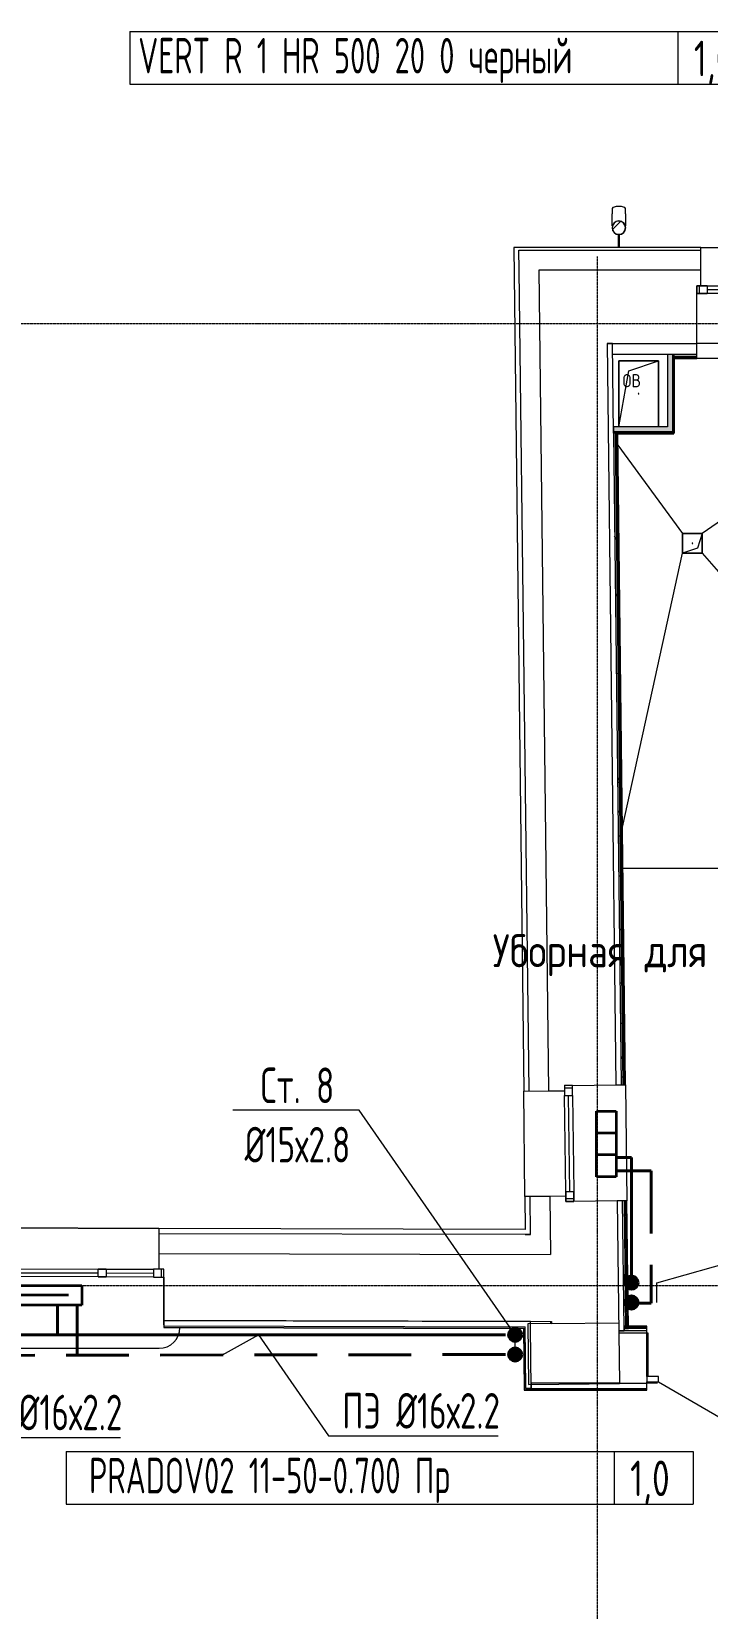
# Model space of a CAD drawing. Header units: millimetres. Extents: x -3929 to 624051, y 52832 to 514950.
# Drawn here: x 205814 to 210943, y 334421 to 346388 of the extents above; entities that cross this region are included whole.
import ezdxf
from ezdxf import colors
from ezdxf.entities.mleader import LeaderData, LeaderLine
from ezdxf.enums import TextEntityAlignment as Align
from ezdxf.math import Vec2, Vec3

# ---------------------------------------------------------------- set-up
doc = ezdxf.new("R2010")
doc.units = ezdxf.units.MM
for name, pattern in [('ADSK_Линия сетки', [25, 20, -2.5, 0, -2.5]), ('ADSK_Штриховая_ш2 п1', [3, 2, -1]), ('Hidden', [7.14375, 4.7625, -2.38125])]:
    doc.linetypes.add(name, pattern=pattern)
for name, color, linetype, lineweight in [('_ Окна', 7, 'Continuous', 9), ('Аннотация', 7, 'Continuous', 18), ('Двери', 7, 'Continuous', 9), ('Марки помещений', 7, 'Continuous', 20), ('Обобщенные модели', 7, 'Continuous', 18), ('ОВ-О-Оборудование', 32, 'Continuous', 35), ('ОВ-ТЕКСТ', 7, 'Continuous', 25), ('Окна', 7, 'Continuous', 9), ('Оси', 253, 'Continuous', 9), ('Перекрытие', 7, 'Continuous', 18), ('Стены внутренние', 7, 'Continuous', 18), ('Стены наружные', 7, 'Continuous', 18), ('Стены несущие', 7, 'Continuous', 30), ('Стены отделка', 7, 'Continuous', 30), ('Стены штриховка', 7, 'Continuous', 9)]:
    doc.layers.add(name, color=color, linetype=linetype, lineweight=lineweight)
for name, color, linetype in [('ПРИБОРЫ', 3, 'Continuous'), ('статистика приборов', 252, 'Continuous'), ('стояки', 7, 'Continuous')]:
    doc.layers.add(name, color=color, linetype=linetype)
doc.layers.add('т11.1', color=1, linetype='Continuous', true_color=0xff0000)
doc.layers.add('т21.1', color=5, linetype='Continuous', true_color=0x0000ff)
doc.styles.add('GOST Common_2', font='GOST_Common.ttf', dxfattribs={"width": 0.9, "height": 250})
doc.styles.add('GOST Common_4', font='GOST_Common.ttf', dxfattribs={"width": 0.9, "height": 200})
doc.styles.add('СТИЛЬ', font='simplex.shx', dxfattribs={"width": 0.65})

# ---------------------------------------------------------------- blocks, each defined once
blk = doc.blocks.new('*U2933')
at = {"layer": 'ОВ-О-Оборудование', "color": 32, "ltscale": 0.1, "true_color": 0xcd6928}
for p, q in [((250, 75), (-250, 75)), ((-250, 75), (-250, -75)), ((-83, 75), (-83, -75)), ((83, 75), (83, -75)), ((250, -75), (250, 75)), ((-250, -75), (250, -75))]:
    blk.add_line(p, q, dxfattribs=at)
blk = doc.blocks.new('*U2936')
at = {"layer": 'ОВ-О-Оборудование', "color": 32, "ltscale": 0.1, "true_color": 0xcd6928}
for p, q in [((350, 75), (-350, 75)), ((-350, 75), (-350, -75)), ((-250, 0), (250, 0)), ((350, -75), (350, 75)), ((-350, -75), (350, -75))]:
    blk.add_line(p, q, dxfattribs=at)
blk = doc.blocks.new('3 этаж')
at = {"layer": 'Стены внутренние', "lineweight": 0}
for points in [[(401378, -66866), (401418, -66866), (401418, -66276), (401378, -66276), (401378, -66826)], [(401102, -66866), (401378, -66866), (401378, -66826), (400968, -66826), (400969, -66866), (401010, -66866)]]:
    blk.add_hatch(color=253, dxfattribs=at).paths.add_polyline_path(points)
at = {"layer": '_ Окна', "color": 253, "lineweight": 0}
for p, q in [((401601, -65816), (401601, -65756)), ((401601, -65756), (401681, -65756)), ((401621, -65816), (401621, -65756)), ((401681, -65756), (401681, -65816)), ((401681, -65786), (402041, -65786)), ((401681, -65816), (401601, -65816)), ((400657, -71825), (400597, -71825)), ((400597, -71825), (400598, -71901)), ((400657, -71845), (400597, -71845)), ((400598, -71901), (400658, -71901)), ((400637, -72629), (400628, -71901)), ((400658, -71901), (400657, -71825)), ((400607, -72629), (400667, -72629)), ((400608, -72705), (400607, -72629)), ((400667, -72629), (400668, -72705)), ((400667, -72685), (400607, -72685)), ((400668, -72705), (400608, -72705)), ((397058, -73278), (397058, -73218)), ((397058, -73218), (397118, -73218)), ((397118, -73218), (397118, -73278)), ((397478, -73219), (397478, -73279)), ((397558, -73220), (397478, -73219)), ((397538, -73280), (397538, -73220)), ((397558, -73280), (397558, -73220)), ((396238, -73246), (397058, -73248)), ((397118, -73278), (397058, -73278)), ((397118, -73248), (397478, -73249)), ((397478, -73279), (397558, -73280))]:
    blk.add_line(p, q, dxfattribs=at)
at = {"layer": 'Двери', "color": 253, "lineweight": 0}
for p, q in [((401310, -74035), (401223, -74035)), ((401223, -74035), (401223, -74075)), ((401310, -74075), (401310, -74035)), ((401223, -74075), (401310, -74075)), ((401310, -74075), (402051, -74503))]:
    blk.add_line(p, q, dxfattribs=at)
at = {"layer": 'Обобщенные модели', "color": 253, "lineweight": 0}
for p, q in [((400960, -65170), (400960, -65212)), ((400960, -65215), (400960, -65212)), ((400960, -65220), (400960, -65215)), ((401060, -65212), (401060, -65170)), ((401060, -65212), (401060, -65218)), ((400960, -65226), (400960, -65220)), ((400960, -65231), (400960, -65226)), ((400960, -65237), (400960, -65231)), ((400960, -65242), (400960, -65237)), ((400960, -65247), (400960, -65242)), ((400960, -65252), (400960, -65247)), ((400960, -65257), (400960, -65252)), ((400960, -65262), (400960, -65257)), ((400960, -65266), (400960, -65262)), ((400960, -65271), (400960, -65266)), ((400960, -65275), (400960, -65271)), ((400960, -65279), (400960, -65275)), ((400960, -65283), (400960, -65279)), ((400960, -65286), (400960, -65283)), ((400960, -65290), (400960, -65286)), ((400960, -65293), (400960, -65290)), ((400960, -65296), (400960, -65293)), ((400960, -65299), (400960, -65296)), ((400960, -65302), (400960, -65299)), ((400960, -65303), (400960, -65302)), ((401060, -65218), (401060, -65224)), ((401060, -65224), (401060, -65229)), ((401060, -65229), (401060, -65235)), ((401060, -65235), (401060, -65240)), ((401060, -65240), (401060, -65245)), ((401060, -65245), (401060, -65250)), ((401060, -65250), (401060, -65255)), ((401060, -65255), (401060, -65260)), ((401060, -65260), (401060, -65264)), ((401060, -65264), (401060, -65269)), ((401060, -65269), (401060, -65273)), ((401060, -65273), (401060, -65277)), ((401060, -65277), (401060, -65281)), ((401060, -65281), (401060, -65285)), ((401060, -65285), (401060, -65288)), ((401060, -65288), (401060, -65292)), ((401060, -65292), (401060, -65295)), ((401060, -65295), (401060, -65298)), ((401060, -65298), (401060, -65301)), ((401060, -65301), (401060, -65303)), ((401005, -65367), (401005, -65466)), ((401015, -65466), (401015, -65367)), ((401010, -66826), (401010, -66326)), ((401010, -66326), (401310, -66326)), ((401310, -66326), (401010, -66326)), ((401010, -66326), (401010, -66826)), ((401010, -66826), (401085, -66401)), ((401085, -66401), (401310, -66326)), ((401310, -66326), (401310, -66826)), ((401310, -66826), (401310, -66326)), ((401493, -67786), (401493, -67636)), ((401493, -67636), (401643, -67636)), ((401643, -67636), (401493, -67636)), ((401493, -67636), (401493, -67786)), ((401643, -67636), (401606, -67749)), ((401643, -67636), (401643, -67786)), ((401643, -67786), (401643, -67636)), ((401606, -67749), (401493, -67786)), ((401643, -67786), (401493, -67786)), ((401493, -67786), (401643, -67786))]:
    blk.add_line(p, q, dxfattribs=at)
at = {"layer": 'Обобщенные модели', "color": 253, "linetype": 'Continuous', "lineweight": 0}
blk.add_line((400962, -65330), (401023, -65269), dxfattribs=at)
at = {"layer": 'Обобщенные модели', "color": 253, "lineweight": 0}
for centre, radius, start, end in [((401010, -65316), 52, 90, 270), ((401010, -65316), 50, 90, 270), ((401010, -65316), 52, 270, 90), ((401010, -65316), 50, 270, 90), ((401160, -66576), 2.5, 0, 180), ((401160, -66576), 2.5, 60, 165), ((401160, -66576), 2.5, 180, 0), ((401160, -66576), 2.5, 195, 270), ((401160, -66576), 2.5, 300, 0), ((401568, -67711), 2.5, 0, 180), ((401568, -67711), 2.5, 120, 180), ((401568, -67711), 2.5, 180, 0), ((401568, -67711), 2.5, 240, 345), ((401568, -67711), 2.5, 15, 90)]:
    blk.add_arc(centre, radius, start, end, dxfattribs=at)
for start_param, end_param in [(4.712389, 6.283185), (3.141593, 4.712389)]:
    blk.add_ellipse((401010, -65170), major_axis=(-50, 0), ratio=0.309017, start_param=start_param, end_param=end_param, dxfattribs=at)
at = {"layer": 'Окна', "color": 253, "lineweight": 0}
for p, q in [((401601, -65756), (401601, -65816)), ((401681, -65756), (401601, -65756)), ((401681, -65756), (402041, -65756)), ((401601, -65816), (401681, -65816)), ((402041, -65816), (401681, -65816)), ((400597, -71825), (400598, -71901)), ((400657, -71825), (400597, -71825)), ((400607, -72629), (400598, -71901)), ((400658, -71901), (400657, -71825)), ((400658, -71901), (400667, -72629)), ((400607, -72629), (400608, -72705)), ((400668, -72705), (400667, -72629)), ((400608, -72705), (400668, -72705)), ((396238, -73216), (397058, -73218)), ((397118, -73218), (397058, -73218)), ((397118, -73218), (397478, -73219)), ((397558, -73220), (397478, -73219)), ((397558, -73280), (397558, -73220)), ((397058, -73278), (396238, -73276)), ((397058, -73278), (397118, -73278)), ((397478, -73279), (397118, -73278)), ((397478, -73279), (397558, -73280))]:
    blk.add_line(p, q, dxfattribs=at)
at = {"layer": 'Оси', "color": 253, "linetype": 'ADSK_Линия сетки', "lineweight": 0}
for p, q in [((400848, -89970), (400848, -65534)), ((351839, -66042), (418403, -66042)), ((351839, -73342), (418403, -73342))]:
    blk.add_line(p, q, dxfattribs=at)
at = {"layer": 'Перекрытие', "color": 253, "lineweight": 0}
for p, q in [((403564, -66309), (401643, -67636)), ((401003, -66967), (401493, -67636)), ((401037, -69864), (401493, -67786)), ((401643, -67786), (402873, -69198)), ((402307, -70180), (401041, -70180)), ((397556, -73641), (397556, -73280)), ((397557, -73641), (397556, -73641)), ((400492, -73632), (400497, -73617)), ((401233, -73706), (401223, -73706)), ((401233, -74035), (401233, -73706)), ((395748, -73819), (397521, -73819)), ((401302, -74085), (401223, -74085)), ((401233, -74085), (401233, -74075))]:
    blk.add_line(p, q, dxfattribs=at)
blk.add_arc((397521, -73662), 158, 270, 359.8816, dxfattribs=at)
at = {"layer": 'Стены внутренние', "color": 253, "lineweight": 0}
for p, q in [((403276, -66196), (401601, -66196)), ((403276, -66309), (401601, -66309)), ((401060, -71820), (401071, -72700))]:
    blk.add_line(p, q, dxfattribs=at)
at = {"layer": 'Стены внутренние', "color": 253, "linetype": 'Continuous', "lineweight": 0}
for p, q in [((400986, -67059), (400985, -67058)), ((400992, -67679), (400978, -67654)), ((400998, -68093), (400987, -68112)), ((401005, -68690), (400997, -68704)), ((401006, -68812), (401007, -68812)), ((401006, -69117), (401010, -69117)), ((401000, -69317), (400998, -69314)), ((401010, -69494), (401000, -69512)), ((401006, -69523), (401015, -69523)), ((401018, -69755), (401010, -69742)), ((401006, -69930), (401020, -69930)), ((401008, -70235), (401023, -70235)), ((401013, -70641), (401028, -70641)), ((401017, -70906), (401016, -70906)), ((401018, -71047), (401033, -71047)), ((401022, -71352), (401037, -71352)), ((401040, -71622), (401031, -71607)), ((401026, -71759), (401040, -71759)), ((401055, -73274), (401044, -73255)), ((401056, -73275), (401045, -73296))]:
    blk.add_line(p, q, dxfattribs=at)
at = {"layer": 'Стены наружные', "color": 253, "lineweight": 0}
for p, q in [((401631, -65466), (403246, -65466)), ((400297, -72669), (400288, -71869)), ((395783, -72904), (397517, -72909)), ((395784, -72905), (397519, -72910)), ((397517, -72910), (395784, -72905)), ((397517, -72909), (397517, -72910))]:
    blk.add_line(p, q, dxfattribs=at)
at = {"layer": 'Стены несущие', "color": 253, "lineweight": 0}
for p, q in [((400404, -65636), (401631, -65636)), ((400478, -71867), (400404, -65636)), ((401631, -65756), (401631, -65636)), ((401601, -66196), (401601, -65816)), ((400921, -66196), (401601, -66196)), ((400921, -66196), (400987, -71821)), ((400478, -71867), (400598, -71865)), ((400597, -71824), (400597, -71825)), ((400657, -71825), (400987, -71821)), ((400607, -72665), (400487, -72667)), ((400487, -72667), (400492, -73107)), ((400998, -72701), (400668, -72705)), ((400998, -72701), (401009, -73705)), ((397519, -73100), (397518, -73220)), ((397519, -73100), (400492, -73107)), ((397558, -73280), (397557, -73610)), ((397557, -73610), (400498, -73617)), ((400340, -73617), (397557, -73610)), ((400498, -73632), (400318, -73634)), ((400318, -73634), (400324, -74094)), ((400498, -73617), (400498, -73632)), ((401223, -73705), (401009, -73705)), ((401223, -74035), (401223, -73705)), ((400324, -74094), (401014, -74086)), ((401014, -74085), (401223, -74085)), ((401014, -74086), (401014, -74085)), ((401223, -74085), (401223, -74075))]:
    blk.add_line(p, q, dxfattribs=at)
at = {"layer": 'Стены отделка', "color": 253, "lineweight": 0}
for p, q in [((401631, -65466), (400212, -65466)), ((400212, -65466), (400288, -71869)), ((400254, -65636), (400252, -65486)), ((401631, -65636), (401631, -65466)), ((400961, -66196), (400921, -66196)), ((400960, -66196), (400960, -66276)), ((400960, -66276), (401427, -66276)), ((400969, -66875), (400961, -66196)), ((401378, -66276), (401378, -66826)), ((401418, -66276), (401418, -66874)), ((401427, -66276), (401427, -66309)), ((401601, -66309), (401601, -66196)), ((401427, -66309), (401418, -66309)), ((401433, -66309), (401601, -66309)), ((401433, -66874), (401433, -66309)), ((401378, -66826), (400968, -66826)), ((400968, -66826), (400968, -66866)), ((401426, -66866), (400968, -66866)), ((401002, -66875), (400969, -66875)), ((401002, -66866), (401002, -66875)), ((401060, -71820), (401002, -66881)), ((401002, -66881), (401426, -66881)), ((401418, -66874), (401433, -66874)), ((401426, -66881), (401426, -66866)), ((400288, -71869), (400478, -71867)), ((400328, -71869), (400328, -71868)), ((400478, -71867), (400478, -71867)), ((400987, -71821), (401060, -71820)), ((401027, -71819), (401027, -71820)), ((400487, -72667), (400297, -72669)), ((400297, -72669), (400300, -72917)), ((401071, -72700), (400998, -72701)), ((401082, -73670), (401071, -72700)), ((400300, -72917), (397519, -72910)), ((397519, -72910), (397519, -72950)), ((397519, -72950), (397519, -73100)), ((400300, -72957), (400300, -72957)), ((400300, -72957), (400340, -72957)), ((400340, -72957), (400300, -72957)), ((397557, -73610), (397557, -73662)), ((397557, -73662), (400287, -73669)), ((400287, -73669), (400292, -74135)), ((400304, -74126), (400299, -73657)), ((400339, -73657), (400340, -73617)), ((400344, -74125), (400339, -73657)), ((400339, -73657), (400339, -73657)), ((401009, -73685), (401009, -73705)), ((401009, -73685), (401223, -73685)), ((401009, -73686), (401049, -73686)), ((401223, -73652), (401049, -73652)), ((401049, -73652), (401049, -73685)), ((401049, -73671), (401082, -73670)), ((401049, -73686), (401049, -73671)), ((401223, -73705), (401223, -73652)), ((400294, -74137), (401223, -74137)), ((400304, -74126), (400344, -74125)), ((400344, -74125), (400304, -74125)), ((401014, -74085), (400344, -74085)), ((400344, -74085), (400344, -74125)), ((401223, -74137), (401223, -74085))]:
    blk.add_line(p, q, dxfattribs=at)
at = {"layer": 'Стены штриховка', "color": 253, "lineweight": 0}
for p, q in [((400252, -65486), (401631, -65486)), ((400328, -71868), (400254, -65636)), ((401427, -66276), (401601, -66276)), ((401427, -66291), (401601, -66291)), ((401424, -66874), (401424, -66309)), ((401427, -66300), (401601, -66300)), ((400969, -66875), (401027, -71819)), ((401042, -71820), (400984, -66875)), ((401051, -71820), (400993, -66875)), ((401002, -66872), (401426, -66872)), ((400340, -72957), (400337, -72668)), ((401049, -73671), (401038, -72700)), ((401064, -73671), (401053, -72700)), ((401073, -73670), (401062, -72700)), ((397519, -72950), (397519, -72950)), ((400300, -72957), (397519, -72950)), ((397557, -73650), (400299, -73657)), ((397557, -73660), (400289, -73667)), ((400289, -73667), (400294, -74137)), ((400498, -73632), (401008, -73626)), ((401009, -73705), (401014, -74085)), ((401223, -73661), (401049, -73661)), ((401223, -73670), (401049, -73670)), ((400292, -74135), (401223, -74135)), ((400292, -74135), (400292, -74137)), ((400292, -74137), (400294, -74137)), ((400344, -74125), (401223, -74125))]:
    blk.add_line(p, q, dxfattribs=at)
at = {"layer": 'Аннотация', "color": 253, "lineweight": 0, "style": 'GOST Common_4', "width": 0.9}
blk.add_text('ОВ', height=100, dxfattribs=at).set_placement((401038, -66527))
at = {"layer": 'Марки помещений', "color": 253, "lineweight": 0, "style": 'GOST Common_2', "width": 0.9}
blk.add_text('Уборная для мальчиков', height=250, dxfattribs=at).set_placement((400052, -70928))

msp = doc.modelspace()

# ---------------------------------------------------------------- hatches: boundary and pattern name
at = {"layer": 'т11.1', "lineweight": 40}
h = msp.add_hatch(color=256, dxfattribs=at)
h.dxf.hatch_style = 1
h.paths.add_polyline_path([(210416.34, 336893.35, 1), (210316.34, 336893.35, 1)])
h = msp.add_hatch(color=256, dxfattribs=at)
h.dxf.hatch_style = 1
h.paths.add_polyline_path([(209533.733, 336498.529, 1), (209433.733, 336498.529, 1)])
at = {"layer": 'т21.1', "linetype": 'ADSK_Штриховая_ш2 п1', "lineweight": 40, "ltscale": 50}
h = msp.add_hatch(color=256, dxfattribs=at)
h.dxf.hatch_style = 1
h.paths.add_polyline_path([(210416.34, 336743.35, 1), (210316.34, 336743.35, 1)])
h = msp.add_hatch(color=256, dxfattribs=at)
h.dxf.hatch_style = 1
h.paths.add_polyline_path([(209533.733, 336348.529, 1), (209433.733, 336348.529, 1)])

# ---------------------------------------------------------------- linework, layer by layer
at = {"layer": 'ПРИБОРЫ', "color": 7, "lineweight": 15}
for p, q in [((206559.716, 346387.918), (211319.336, 346387.918)), ((206559.716, 346387.918), (211319.336, 346387.918)), ((206559.716, 346387.918), (206559.716, 345987.918)), ((210719.336, 346387.918), (210719.336, 345987.918)), ((206559.716, 345987.918), (211319.336, 345987.918)), ((206076.078, 335613.129), (210835.698, 335613.129)), ((206076.078, 335613.129), (210835.698, 335613.129)), ((206076.078, 335613.129), (206076.078, 335213.129)), ((210235.698, 335613.129), (210235.698, 335213.129)), ((210835.698, 335613.129), (210835.698, 335213.129)), ((206076.078, 335213.129), (210835.698, 335213.129))]:
    msp.add_line(p, q, dxfattribs=at)
at = {"layer": 'т11.1', "lineweight": 40}
for p, q in [((210250.221, 337842.702), (210366.34, 337842.702)), ((210366.34, 337842.702), (210366.34, 336893.35)), ((206010.879, 336723.041), (206010.879, 336498.529)), ((209410.039, 336498.529), (197533.574, 336498.529))]:
    msp.add_line(p, q, dxfattribs=at)
for centre in [(210366.34, 336893.35), (209483.733, 336498.529)]:
    msp.add_circle(centre, 50, dxfattribs=at)
at = {"layer": 'т21.1', "linetype": 'Hidden', "lineweight": 40, "ltscale": 100}
for p, q in [((210250.221, 337742.278), (210516.34, 337742.278)), ((210516.34, 337742.278), (210516.34, 336738.945)), ((210516.34, 336738.673), (210366.34, 336738.673)), ((206160.879, 336723.041), (206160.879, 336342.913)), ((209410.039, 336348.529), (197683.574, 336329.281))]:
    msp.add_line(p, q, dxfattribs=at)
at = {"layer": 'т21.1', "lineweight": 40, "ltscale": 50}
for centre in [(210366.34, 336743.35), (209483.733, 336348.529)]:
    msp.add_circle(centre, 50, dxfattribs=at)

# ---------------------------------------------------------------- block references
at = {"layer": 'ОВ-О-Оборудование', "ltscale": 10, "xscale": -1, "rotation": 270}
msp.add_blockref('*U2933', (210175.221, 337946.192), dxfattribs=at)
at = {"layer": 'ОВ-О-Оборудование', "ltscale": 10, "xscale": -1}
msp.add_blockref('*U2936', (205844.346, 336798.041), dxfattribs=at)
at = {"layer": 'стояки', "color": 5, "lineweight": 40}
msp.add_blockref('3 этаж', (-190738.98, 410215.433), dxfattribs=at)

# ---------------------------------------------------------------- texts
at = {"layer": 'статистика приборов', "color": 7, "style": 'СТИЛЬ', "width": 0.6}
for s, p in [('VERT R 1 HR 500 20 0 черный ', (206623.578, 346069.771)), ('PRADOV02 11-50-0.700 Пр      ', (206250.689, 335294.982))]:
    msp.add_text(s, height=270, dxfattribs=at).set_placement(p)
at = {"layer": 'статистика приборов', "color": 7, "style": 'СТИЛЬ', "width": 0.7}
for p in [(210990.402, 346048.369), (210506.764, 335273.58)]:
    msp.add_text('1,0', height=270, dxfattribs=at).set_placement(p, align=Align.CENTER)

# ---------------------------------------------------------------- leaders
at = {"layer": 'ОВ-ТЕКСТ', "color": 7}
ml = msp.add_multileader_mtext('Standard', dxfattribs=at)
ml.set_content('\\A1;Ст. 8^J%%C15х2.8 ', color=7, style='СТИЛЬ')
ml.set_leader_properties(color=7, lineweight=18)
ml.build(insert=Vec2(0, 0))
ml.multileader.update_dxf_attribs({"text_left_attachment_type": 6, "text_right_attachment_type": 6, "dogleg_length": 0.36, "arrow_head_size": 0.126})
ctx = ml.context
ctx.base_point, ctx.char_height, ctx.arrow_head_size, ctx.landing_gap_size, ctx.plane_origin = Vec3(207363.745, 338201.971), 270, 0.126, 0.063, Vec3(212987.683, 334065.812)
ctx.left_attachment, ctx.right_attachment, ctx.text_align_type = 6, 6, 1
notes = []
notes.append((ctx, [(1, (1, 1, 0), (208300.123, 338201.971), (-1, 0), 0.252, [(0, [(209483.733, 336348.529), (209483.733, 336498.529)], 0, [])])]))
ctx.mtext.insert, ctx.mtext.width, ctx.mtext.alignment, ctx.mtext.flow_direction = Vec3(207831.808, 338525.971), 1404.14984, 2, 5
ml = msp.add_multileader_mtext('Standard', dxfattribs=at)
ml.set_content('\\A1;Ст. 9^J%%C15х2.8 ', color=7, style='СТИЛЬ')
ml.set_leader_properties(color=7, lineweight=18)
ml.build(insert=Vec2(0, 0))
ml.multileader.update_dxf_attribs({"text_left_attachment_type": 6, "text_right_attachment_type": 6, "dogleg_length": 0.36, "arrow_head_size": 0.126})
ctx = ml.context
ctx.base_point, ctx.char_height, ctx.arrow_head_size, ctx.landing_gap_size, ctx.plane_origin = Vec3(213986.176, 337859.325), 270, 0.126, 0.063, Vec3(214063.659, 334460.633)
ctx.left_attachment, ctx.right_attachment, ctx.text_align_type = 6, 6, 1
notes.append((ctx, [(0, (1, 1, 0), (213985.924, 337859.325), (1, 0), 0.252, [(0, [(210559.709, 336743.35), (210559.709, 336893.35)], 0, [])])]))
ctx.mtext.insert, ctx.mtext.width, ctx.mtext.alignment, ctx.mtext.flow_direction = Vec3(214454.239, 338183.325), 1404.14984, 2, 5
ml = msp.add_multileader_mtext('Standard', dxfattribs=at)
ml.set_content('\\A1;ПЭ %%C16х2.2', color=7, style='СТИЛЬ')
ml.set_leader_properties(color=7, lineweight=18)
ml.build(insert=Vec2(0, 0))
ml.multileader.update_dxf_attribs({"text_left_attachment_type": 6, "text_right_attachment_type": 6, "dogleg_length": 0.36, "arrow_head_size": 0.126})
ctx = ml.context
ctx.base_point, ctx.char_height, ctx.arrow_head_size, ctx.landing_gap_size, ctx.plane_origin = Vec3(208068.04, 335732.237), 270, 0.126, 0.063, Vec3(209859.628, 337048.462)
ctx.left_attachment, ctx.right_attachment, ctx.text_align_type = 6, 6, 1
notes.append((ctx, [(0, (1, 1, 0), (208067.788, 335732.237), (1, 0), 0.252, [(0, [(207264.139, 336346.277), (207537.007, 336497.486)], 0, [])])]))
ctx.mtext.insert, ctx.mtext.width, ctx.mtext.alignment, ctx.mtext.flow_direction = Vec3(208770.103, 336056.237), 1912.62067, 2, 5
ml = msp.add_multileader_mtext('Standard', dxfattribs=at)
ml.set_content('\\A1;ПЭ %%C16х2.2', color=7, style='СТИЛЬ')
ml.set_leader_properties(color=7, lineweight=18)
ml.build(insert=Vec2(0, 0))
ml.multileader.update_dxf_attribs({"text_left_attachment_type": 6, "text_right_attachment_type": 6, "dogleg_length": 0.36, "arrow_head_size": 0.126})
ctx = ml.context
ctx.base_point, ctx.char_height, ctx.arrow_head_size, ctx.landing_gap_size, ctx.plane_origin = Vec3(205202.206, 335719.923), 270, 0.126, 0.063, Vec3(206993.794, 337036.148)
ctx.left_attachment, ctx.right_attachment, ctx.text_align_type = 6, 6, 1
notes.append((ctx, [(0, (1, 1, 0), (205201.954, 335719.923), (1, 0), 0.252, [(0, [(204398.304, 336333.963), (204671.173, 336485.172)], 0, [])])]))
ctx.mtext.insert, ctx.mtext.width, ctx.mtext.alignment, ctx.mtext.flow_direction = Vec3(205904.269, 336043.923), 1912.62067, 2, 5
for ctx, leaders in notes:
    for number, flags, end, landing, length, lines in leaders:
        leader = LeaderData()
        leader.index, (leader.has_last_leader_line, leader.has_dogleg_vector, leader.attachment_direction) = number, flags
        leader.last_leader_point, leader.dogleg_vector, leader.dogleg_length = Vec3(end), Vec3(landing), length
        for number, points, colour, breaks in lines:
            line = LeaderLine()
            line.index, line.vertices, line.color, line.breaks = number, Vec3.list(points), colors.encode_raw_color(colour), breaks
            leader.lines.append(line)
        ctx.leaders.append(leader)

doc.saveas('drawing.dxf')
